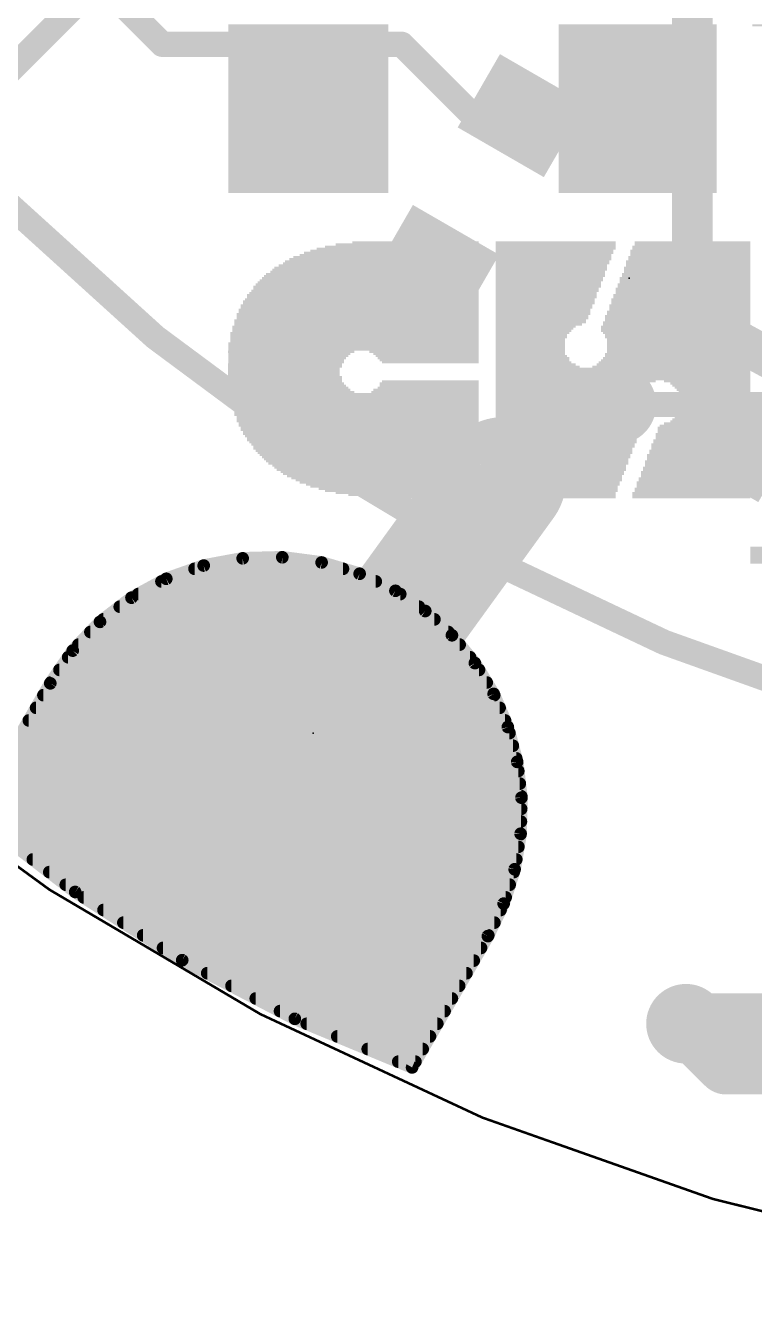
# Model space of a CAD drawing. Extents: x -25.4 to 25.4, y -25.4 to 25.5.
# Drawn here: x -14.2 to -6.87, y -25.45 to -12.58 of the extents above; entities that cross this region are included whole.
import ezdxf

# ---------------------------------------------------------------- set-up
doc = ezdxf.new("R2010")
doc.units = 0
for name, color, linetype in [('1', 12, 'CONTINUOUS'), ('16', 132, 'CONTINUOUS'), ('17', 110, 'CONTINUOUS'), ('18', 110, 'CONTINUOUS'), ('20', 53, 'CONTINUOUS'), ('204', 40, 'CONTINUOUS'), ('23', 53, 'CONTINUOUS')]:
    doc.layers.add(name, color=color, linetype=linetype)

# ---------------------------------------------------------------- blocks, each defined once
blk = doc.blocks.new('ROUNDP')
at = {"const_width": 0.5}
blk.add_lwpolyline([(0, -0.25, 1), (0, 0.25, 1), (0, -0.25)], format="xyb", dxfattribs=at)
blk = doc.blocks.new('RECT')
blk.add_solid([(-0.5, -0.5), (0.5, -0.5), (-0.5, 0.5), (0.5, 0.5)])
blk = doc.blocks.new('ROUNDV')
at = {"const_width": 0.5}
blk.add_lwpolyline([(0, -0.25, 1), (0, 0.25, 1), (0, -0.25)], format="xyb", dxfattribs=at)

msp = doc.modelspace()

# ---------------------------------------------------------------- linework, layer by layer
at = {"layer": '1'}
for points, const_width in [([(-20.32, 0, 0.4142), (0, -20.32)], 0.254), ([(-12.8213, -12.7, 1), (-12.8213, -12.827)], 0.127), ([(-12.8662, -12.8084, 1), (-12.7764, -12.7186)], 0.127), ([(-10.3691, -12.7186, 1), (-10.4589, -12.8084)], 0.127), ([(-10.414, -12.827, 1), (-10.414, -12.7)], 0.127), ([(-9.6973, -13.4167, 1), (-9.6973, -13.5437)], 0.127), ([(-9.7422, -13.5251, 1), (-9.6524, -13.4353)], 0.127), ([(-9.206, -13.5437, 1), (-9.206, -13.4167)], 0.127), ([(-7.4443, -15.4048, 1), (-7.5417, -15.5832)], 0.2032), ([(-7.5946, -15.494, 1), (-7.3914, -15.494)], 0.2032), ([(-8.255, -16.3195, 1), (-8.255, -16.4465)], 0.127), ([(-7.3678, -16.3381, 1), (-7.4576, -16.4279)], 0.127), ([(-7.4127, -16.4465, 1), (-7.4127, -16.3195)], 0.127), ([(-7.0949, -16.7907, 1), (-7.0051, -16.7009)], 0.127), ([(-12.0138, -17.8971, 1), (-12.0122, -17.9605)], 0.0635), ([(-12.0072, -17.96, 1), (-12.0188, -17.8976)], 0.0635), ([(-11.6104, -17.8869, 1), (-11.6187, -17.9499)], 0.0635), ([(-11.6137, -17.9501, 1), (-11.6154, -17.8866)], 0.0635), ([(-12.4968, -18.0023, 1), (-12.4968, -18.0658)], 0.0635), ([(-12.4107, -17.9702, 1), (-12.3991, -18.0327)], 0.0635), ([(-12.3943, -18.0314, 1), (-12.4155, -17.9715)], 0.0635), ([(-11.2104, -17.94, 1), (-11.2284, -18.0008)], 0.0635), ([(-11.2235, -18.0019, 1), (-11.2153, -17.9389)], 0.0635), ([(-11.0047, -18.0658, 1), (-11.0047, -18.0023)], 0.0635), ([(-12.8294, -18.1293, 1), (-12.8294, -18.1928)], 0.0635), ([(-12.7912, -18.1046, 1), (-12.77, -18.1644)], 0.0635), ([(-12.7655, -18.1624, 1), (-12.7958, -18.1066)], 0.0635), ([(-10.8236, -18.0549, 1), (-10.8509, -18.1123)], 0.0635), ([(-10.8463, -18.114, 1), (-10.8282, -18.0532)], 0.0635), ([(-10.675, -18.1928, 1), (-10.675, -18.1293)], 0.0635), ([(-13.146, -18.2968, 1), (-13.1157, -18.3526)], 0.0635), ([(-13.1116, -18.3499, 1), (-13.1502, -18.2995)], 0.0635), ([(-13.0633, -18.2563, 1), (-13.0633, -18.3197)], 0.0635), ([(-10.4597, -18.2289, 1), (-10.4953, -18.2815)], 0.0635), ([(-10.4912, -18.2838, 1), (-10.4638, -18.2265)], 0.0635), ([(-10.429, -18.3197, 1), (-10.429, -18.2563)], 0.0635), ([(-13.2486, -18.3833, 1), (-13.2486, -18.4467)], 0.0635), ([(-10.2414, -18.4467, 1), (-10.2414, -18.3833)], 0.0635), ([(-10.156, -18.4348, 1), (-10.1987, -18.4818)], 0.0635), ([(-10.1952, -18.4846, 1), (-10.1596, -18.432)], 0.0635), ([(-13.4664, -18.5421, 1), (-13.4278, -18.5925)], 0.0635), ([(-13.4241, -18.5892, 1), (-13.4701, -18.5455)], 0.0635), ([(-13.4141, -18.5103, 1), (-13.4141, -18.5738)], 0.0635), ([(-10.0853, -18.5738, 1), (-10.0853, -18.5103)], 0.0635), ([(-13.5436, -18.6373, 1), (-13.5436, -18.7007)], 0.0635), ([(-9.9456, -18.7007, 1), (-9.9456, -18.6373)], 0.0635), ([(-9.8847, -18.6819, 1), (-9.9337, -18.7223)], 0.0635), ([(-9.9306, -18.7256, 1), (-9.8879, -18.6786)], 0.0635), ([(-13.6641, -18.7643, 1), (-13.6641, -18.8277)], 0.0635), ([(-9.8317, -18.8277, 1), (-9.8317, -18.7643)], 0.0635), ([(-13.7672, -18.8913, 1), (-13.7672, -18.9548)], 0.0635), ([(-13.7445, -18.8346, 1), (-13.6984, -18.8783)], 0.0635), ([(-13.6953, -18.8744, 1), (-13.7476, -18.8384)], 0.0635), ([(-9.7268, -18.9548, 1), (-9.7268, -18.8913)], 0.0635), ([(-9.6514, -18.965, 1), (-9.7056, -18.9981)], 0.0635), ([(-13.8545, -19.0183, 1), (-13.8545, -19.0817)], 0.0635), ([(-9.703, -19.0018, 1), (-9.654, -18.9613)], 0.0635), ([(-9.6368, -19.0817, 1), (-9.6368, -19.0183)], 0.0635), ([(-13.9734, -19.1669, 1), (-13.921, -19.2029)], 0.0635), ([(-13.9197, -19.2008, 1), (-13.9747, -19.169)], 0.0635), ([(-13.9418, -19.1453, 1), (-13.9418, -19.2087)], 0.0635), ([(-9.5593, -19.2087, 1), (-9.5593, -19.1453)], 0.0635), ([(-14.016, -19.2723, 1), (-14.016, -19.3358)], 0.0635), ([(-9.4607, -19.2785, 1), (-9.519, -19.3035)], 0.0635), ([(-9.517, -19.3075, 1), (-9.4627, -19.2745)], 0.0635), ([(-9.4843, -19.3358, 1), (-9.4843, -19.2723)], 0.0635), ([(-14.0893, -19.3993, 1), (-14.0893, -19.4627)], 0.0635), ([(-11.4595, -19.7734, 1), (-11.9085, -20.2224)], 0.635), ([(-11.6205, -19.558, 1), (-11.7475, -19.558)], 0.127), ([(-9.4299, -19.4627, 1), (-9.4299, -19.3993)], 0.0635), ([(-14.1626, -19.5263, 1), (-14.1626, -19.5897)], 0.0635), ([(-9.3165, -19.6159, 1), (-9.3779, -19.6324)], 0.0635), ([(-9.3755, -19.5897, 1), (-9.3755, -19.5263)], 0.0635), ([(-11.7815, -20.3494, 1), (-11.3325, -19.9004)], 0.635), ([(-9.3764, -19.6366, 1), (-9.318, -19.6116)], 0.0635), ([(-9.3309, -19.7168, 1), (-9.3309, -19.6533)], 0.0635), ([(-9.2969, -19.8438, 1), (-9.2969, -19.7803)], 0.0635), ([(-11.7475, -19.9979, 1), (-11.6205, -19.9979)], 0.127), ([(-9.2219, -19.9704, 1), (-9.2849, -19.978)], 0.0635), ([(-9.2841, -19.9824, 1), (-9.2227, -19.966)], 0.0635), ([(-9.2628, -19.9707, 1), (-9.2628, -19.9073)], 0.0635), ([(-9.2424, -20.0978, 1), (-9.2424, -20.0343)], 0.0635), ([(-9.2272, -20.2248, 1), (-9.2272, -20.1613)], 0.0635), ([(-9.1786, -20.3348, 1), (-9.2421, -20.3333)], 0.0635), ([(-9.2419, -20.3378, 1), (-9.1788, -20.3303)], 0.0635), ([(-9.212, -20.3517, 1), (-9.212, -20.2883)], 0.0635), ([(-9.2131, -20.4788, 1), (-9.2131, -20.4153)], 0.0635), ([(-9.2161, -20.6058, 1), (-9.2161, -20.5423)], 0.0635), ([(-9.2507, -20.6956, 1), (-9.1873, -20.6971)], 0.0635), ([(-9.1877, -20.7016, 1), (-9.2503, -20.6911)], 0.0635), ([(-9.2198, -20.7327, 1), (-9.2198, -20.6693)], 0.0635), ([(-9.2411, -20.8597, 1), (-9.2411, -20.7963)], 0.0635), ([(-14.1224, -20.9233, 1), (-14.1224, -20.9868)], 0.0635), ([(-9.2625, -20.9868, 1), (-9.2625, -20.9233)], 0.0635), ([(-13.9569, -21.0503, 1), (-13.9569, -21.1137)], 0.0635), ([(-9.3104, -21.0485, 1), (-9.2478, -21.059)], 0.0635), ([(-9.2489, -21.0634, 1), (-9.3093, -21.0441)], 0.0635), ([(-9.2881, -21.1137, 1), (-9.2881, -21.0503)], 0.0635), ([(-13.7914, -21.1773, 1), (-13.7914, -21.2407)], 0.0635), ([(-13.6798, -21.2548, 1), (-13.7139, -21.3083)], 0.0635), ([(-13.7162, -21.3067, 1), (-13.6775, -21.2563)], 0.0635), ([(-9.3287, -21.2407, 1), (-9.3287, -21.1773)], 0.0635), ([(-13.6113, -21.3043, 1), (-13.6113, -21.3678)], 0.0635), ([(-9.4197, -21.3892, 1), (-9.3592, -21.4086)], 0.0635), ([(-9.3609, -21.4128, 1), (-9.418, -21.385)], 0.0635), ([(-9.3693, -21.3678, 1), (-9.3693, -21.3043)], 0.0635), ([(-13.412, -21.4313, 1), (-13.412, -21.4947)], 0.0635), ([(-9.4206, -21.4947, 1), (-9.4206, -21.4313)], 0.0635), ([(-13.2126, -21.5583, 1), (-13.2126, -21.6217)], 0.0635), ([(-9.4823, -21.6217, 1), (-9.4823, -21.5583)], 0.0635), ([(-13.0133, -21.6853, 1), (-13.0133, -21.7488)], 0.0635), ([(-9.5764, -21.711, 1), (-9.5192, -21.7388)], 0.0635), ([(-9.5203, -21.7408, 1), (-9.5753, -21.709)], 0.0635), ([(-9.544, -21.7488, 1), (-9.544, -21.6853)], 0.0635), ([(-12.8139, -21.8123, 1), (-12.8139, -21.8758)], 0.0635), ([(-9.6166, -21.8758, 1), (-9.6166, -21.8123)], 0.0635), ([(-12.6059, -21.939, 1), (-12.6353, -21.9953)], 0.0635), ([(-12.6133, -21.9393, 1), (-12.6133, -22.0027)], 0.0635), ([(-12.6377, -21.9939, 1), (-12.6036, -21.9404)], 0.0635), ([(-9.6899, -22.0027, 1), (-9.6899, -21.9393)], 0.0635), ([(-12.3693, -22.0663, 1), (-12.3693, -22.1298)], 0.0635), ([(-9.7632, -22.1298, 1), (-9.7632, -22.0663)], 0.0635), ([(-12.1253, -22.1933, 1), (-12.1253, -22.2568)], 0.0635), ([(-9.8365, -22.2568, 1), (-9.8365, -22.1933)], 0.0635), ([(-11.8814, -22.3203, 1), (-11.8814, -22.3837)], 0.0635), ([(-9.9099, -22.3837, 1), (-9.9099, -22.3203)], 0.0635), ([(-7.4487, -22.4982, 1), (-7.6643, -22.7138)], 0.3048), ([(-11.6374, -22.4473, 1), (-11.6374, -22.5108)], 0.0635), ([(-11.4766, -22.5271, 1), (-11.5009, -22.5857)], 0.0635), ([(-11.5034, -22.5846, 1), (-11.4741, -22.5282)], 0.0635), ([(-9.9832, -22.5108, 1), (-9.9832, -22.4473)], 0.0635), ([(-11.369, -22.5743, 1), (-11.369, -22.6378)], 0.0635), ([(-10.0565, -22.6378, 1), (-10.0565, -22.5743)], 0.0635), ([(-11.0624, -22.7013, 1), (-11.0624, -22.7647)], 0.0635), ([(-10.1298, -22.7647, 1), (-10.1298, -22.7013)], 0.0635), ([(-7.1505, -22.8596, 1), (-7.1505, -23.1644)], 0.3048), ([(-7.2583, -23.1198, 1), (-7.0427, -22.9042)], 0.3048), ([(-10.7557, -22.8283, 1), (-10.7557, -22.8917)], 0.0635), ([(-10.2031, -22.8917, 1), (-10.2031, -22.8283)], 0.0635), ([(-10.4491, -22.9553, 1), (-10.4491, -23.0188)], 0.0635), ([(-10.3373, -23.0288, 1), (-10.2823, -23.0606)], 0.0635), ([(-10.3219, -23.0741, 1), (-10.2976, -23.0154)], 0.0635), ([(-10.2765, -23.0188, 1), (-10.2765, -22.9553)], 0.0635)]:
    msp.add_lwpolyline(points, format="xyb", dxfattribs=dict(at, const_width=const_width))
for points, const_width in [([(-14.7418, -10.843), (-12.8213, -12.7635)], 0.254), ([(-7.493, -11.43), (-7.493, -15.494)], 0.4064), ([(-12.8213, -12.7635), (-10.414, -12.7635)], 0.254), ([(-10.414, -12.7635), (-9.6973, -13.4802)], 0.254), ([(-9.6973, -13.4802), (-9.206, -13.4802)], 0.254), ([(-7.493, -15.494), (-6.096, -16.256)], 0.4064), ([(-8.255, -16.383), (-7.4127, -16.383)], 0.254), ([(-7.4127, -16.383), (-7.05, -16.7458)], 0.254), ([(-12.013, -17.9288), (-12.4049, -18.0014)], 0.127), ([(-11.6146, -17.9184), (-12.013, -17.9288)], 0.127), ([(-11.2194, -17.9704), (-11.6146, -17.9184)], 0.127), ([(-12.4049, -18.0014), (-12.7806, -18.1345)], 0.127), ([(-12.4968, -18.034), (-11.0047, -18.034)], 0.127), ([(-10.8372, -18.0836), (-11.2194, -17.9704)], 0.127), ([(-12.7806, -18.1345), (-13.1309, -18.3247)], 0.127), ([(-12.8294, -18.161), (-10.675, -18.161)], 0.127), ([(-10.4775, -18.2552), (-10.8372, -18.0836)], 0.127), ([(-13.1309, -18.3247), (-13.4471, -18.5673)], 0.127), ([(-13.0633, -18.288), (-10.429, -18.288)], 0.127), ([(-10.1774, -18.4583), (-10.4775, -18.2552)], 0.127), ([(-13.2486, -18.415), (-10.2414, -18.415)], 0.127), ([(-9.9092, -18.7021), (-10.1774, -18.4583)], 0.127), ([(-13.4471, -18.5673), (-13.7215, -18.8564)], 0.127), ([(-13.4141, -18.542), (-10.0853, -18.542)], 0.127), ([(-13.5436, -18.669), (-9.9456, -18.669)], 0.127), ([(-9.6785, -18.9816), (-9.9092, -18.7021)], 0.127), ([(-13.6641, -18.796), (-9.8317, -18.796)], 0.127), ([(-13.7215, -18.8564), (-13.9472, -19.1849)], 0.127), ([(-13.7672, -18.923), (-9.7268, -18.923)], 0.127), ([(-9.4899, -19.291), (-9.6785, -18.9816)], 0.127), ([(-13.8545, -19.05), (-9.6368, -19.05)], 0.127), ([(-13.9472, -19.1849), (-14.7092, -20.5047)], 0.127), ([(-13.9418, -19.177), (-9.5593, -19.177)], 0.127), ([(-14.016, -19.304), (-9.4843, -19.304)], 0.127), ([(-9.3472, -19.6241), (-9.4899, -19.291)], 0.127), ([(-14.0893, -19.431), (-9.4299, -19.431)], 0.127), ([(-11.684, -19.9979), (-11.557, -20.1249)], 1.27), ([(-11.684, -19.558), (-11.684, -19.9979)], 0.254), ([(-14.1626, -19.558), (-9.3755, -19.558)], 0.127), ([(-9.2534, -19.9742), (-9.3472, -19.6241)], 0.127), ([(-14.2359, -19.685), (-9.3309, -19.685)], 0.127), ([(-14.3093, -19.812), (-9.2969, -19.812)], 0.127), ([(-14.3826, -19.939), (-9.2628, -19.939)], 0.127), ([(-9.2104, -20.334), (-9.2534, -19.9742)], 0.127), ([(-14.4559, -20.066), (-9.2424, -20.066)], 0.127), ([(-14.5292, -20.193), (-9.2272, -20.193)], 0.127), ([(-14.6026, -20.32), (-9.212, -20.32)], 0.127), ([(-9.219, -20.6963), (-9.2104, -20.334)], 0.127), ([(-14.7092, -20.5047), (-13.6968, -21.2815)], 0.127), ([(-14.6759, -20.447), (-9.2131, -20.447)], 0.127), ([(-14.6189, -20.574), (-9.2161, -20.574)], 0.127), ([(-14.4534, -20.701), (-9.2198, -20.701)], 0.127), ([(-9.2791, -21.0537), (-9.219, -20.6963)], 0.127), ([(-14.2879, -20.828), (-9.2411, -20.828)], 0.127), ([(-14.1224, -20.955), (-9.2625, -20.955)], 0.127), ([(-13.9569, -21.082), (-9.2881, -21.082)], 0.127), ([(-9.3894, -21.3989), (-9.2791, -21.0537)], 0.127), ([(-13.7914, -21.209), (-9.3287, -21.209)], 0.127), ([(-13.6968, -21.2815), (-12.6206, -21.9672)], 0.127), ([(-13.6113, -21.336), (-9.3693, -21.336)], 0.127), ([(-9.5478, -21.7249), (-9.3894, -21.3989)], 0.127), ([(-13.412, -21.463), (-9.4206, -21.463)], 0.127), ([(-13.2126, -21.59), (-9.4823, -21.59)], 0.127), ([(-13.0133, -21.717), (-9.544, -21.717)], 0.127), ([(-10.3098, -23.0447), (-9.5478, -21.7249)], 0.127), ([(-12.8139, -21.844), (-9.6166, -21.844)], 0.127), ([(-12.6206, -21.9672), (-11.4887, -22.5564)], 0.127), ([(-12.6133, -21.971), (-9.6899, -21.971)], 0.127), ([(-12.3693, -22.098), (-9.7632, -22.098)], 0.127), ([(-12.1253, -22.225), (-9.8365, -22.225)], 0.127), ([(-11.8814, -22.352), (-9.9099, -22.352)], 0.127), ([(-7.1505, -23.012), (-7.5565, -22.606)], 0.6096), ([(-11.6374, -22.479), (-9.9832, -22.479)], 0.127), ([(-11.4887, -22.5564), (-10.3098, -23.0447)], 0.127), ([(-11.369, -22.606), (-10.0565, -22.606)], 0.127), ([(-11.0624, -22.733), (-10.1298, -22.733)], 0.127), ([(-5.5245, -23.012), (-7.1505, -23.012)], 0.6096), ([(-10.7557, -22.86), (-10.2031, -22.86)], 0.127), ([(-10.4491, -22.987), (-10.2765, -22.987)], 0.127)]:
    msp.add_lwpolyline(points, dxfattribs=dict(at, const_width=const_width))
at = {"layer": '16'}
for points, const_width in [([(-20.32, 0, 0.4142), (0, -20.32)], 0.254), ([(-8.255, -16.3195, 1), (-8.255, -16.4465)], 0.127), ([(-9.1409, -17.3313, 1), (-9.6551, -16.9587)], 0.635), ([(-12.0138, -17.8971, 1), (-12.0122, -17.9605)], 0.0635), ([(-12.0072, -17.96, 1), (-12.0188, -17.8976)], 0.0635), ([(-11.6104, -17.8869, 1), (-11.6187, -17.9499)], 0.0635), ([(-11.6137, -17.9501, 1), (-11.6154, -17.8866)], 0.0635), ([(-12.4968, -18.0023, 1), (-12.4968, -18.0658)], 0.0635), ([(-12.4107, -17.9702, 1), (-12.3991, -18.0327)], 0.0635), ([(-12.3943, -18.0314, 1), (-12.4155, -17.9715)], 0.0635), ([(-11.2104, -17.94, 1), (-11.2284, -18.0008)], 0.0635), ([(-11.2235, -18.0019, 1), (-11.2153, -17.9389)], 0.0635), ([(-11.0047, -18.0658, 1), (-11.0047, -18.0023)], 0.0635), ([(-12.8294, -18.1293, 1), (-12.8294, -18.1928)], 0.0635), ([(-12.7912, -18.1046, 1), (-12.77, -18.1644)], 0.0635), ([(-12.7655, -18.1624, 1), (-12.7958, -18.1066)], 0.0635), ([(-10.8236, -18.0549, 1), (-10.8509, -18.1123)], 0.0635), ([(-10.8463, -18.114, 1), (-10.8282, -18.0532)], 0.0635), ([(-10.675, -18.1928, 1), (-10.675, -18.1293)], 0.0635), ([(-13.146, -18.2968, 1), (-13.1157, -18.3526)], 0.0635), ([(-13.1116, -18.3499, 1), (-13.1502, -18.2995)], 0.0635), ([(-13.0633, -18.2563, 1), (-13.0633, -18.3197)], 0.0635), ([(-10.4597, -18.2289, 1), (-10.4953, -18.2815)], 0.0635), ([(-10.4912, -18.2838, 1), (-10.4638, -18.2265)], 0.0635), ([(-10.429, -18.3197, 1), (-10.429, -18.2563)], 0.0635), ([(-13.2486, -18.3833, 1), (-13.2486, -18.4467)], 0.0635), ([(-10.2414, -18.4467, 1), (-10.2414, -18.3833)], 0.0635), ([(-10.156, -18.4348, 1), (-10.1987, -18.4818)], 0.0635), ([(-10.1952, -18.4846, 1), (-10.1596, -18.432)], 0.0635), ([(-13.4664, -18.5421, 1), (-13.4278, -18.5925)], 0.0635), ([(-13.4241, -18.5892, 1), (-13.4701, -18.5455)], 0.0635), ([(-13.4141, -18.5103, 1), (-13.4141, -18.5738)], 0.0635), ([(-10.0853, -18.5738, 1), (-10.0853, -18.5103)], 0.0635), ([(-13.5436, -18.6373, 1), (-13.5436, -18.7007)], 0.0635), ([(-9.9456, -18.7007, 1), (-9.9456, -18.6373)], 0.0635), ([(-9.8847, -18.6819, 1), (-9.9337, -18.7223)], 0.0635), ([(-9.9306, -18.7256, 1), (-9.8879, -18.6786)], 0.0635), ([(-13.6641, -18.7643, 1), (-13.6641, -18.8277)], 0.0635), ([(-9.8317, -18.8277, 1), (-9.8317, -18.7643)], 0.0635), ([(-13.7672, -18.8913, 1), (-13.7672, -18.9548)], 0.0635), ([(-13.7445, -18.8346, 1), (-13.6984, -18.8783)], 0.0635), ([(-13.6953, -18.8744, 1), (-13.7476, -18.8384)], 0.0635), ([(-9.7268, -18.9548, 1), (-9.7268, -18.8913)], 0.0635), ([(-9.6514, -18.965, 1), (-9.7056, -18.9981)], 0.0635), ([(-13.8545, -19.0183, 1), (-13.8545, -19.0817)], 0.0635), ([(-9.703, -19.0018, 1), (-9.654, -18.9613)], 0.0635), ([(-9.6368, -19.0817, 1), (-9.6368, -19.0183)], 0.0635), ([(-13.9734, -19.1669, 1), (-13.921, -19.2029)], 0.0635), ([(-13.9197, -19.2008, 1), (-13.9747, -19.169)], 0.0635), ([(-13.9418, -19.1453, 1), (-13.9418, -19.2087)], 0.0635), ([(-9.5593, -19.2087, 1), (-9.5593, -19.1453)], 0.0635), ([(-14.016, -19.2723, 1), (-14.016, -19.3358)], 0.0635), ([(-9.4607, -19.2785, 1), (-9.519, -19.3035)], 0.0635), ([(-9.517, -19.3075, 1), (-9.4627, -19.2745)], 0.0635), ([(-9.4843, -19.3358, 1), (-9.4843, -19.2723)], 0.0635), ([(-14.0893, -19.3993, 1), (-14.0893, -19.4627)], 0.0635), ([(-9.4299, -19.4627, 1), (-9.4299, -19.3993)], 0.0635), ([(-14.1626, -19.5263, 1), (-14.1626, -19.5897)], 0.0635), ([(-9.3165, -19.6159, 1), (-9.3779, -19.6324)], 0.0635), ([(-9.3755, -19.5897, 1), (-9.3755, -19.5263)], 0.0635), ([(-11.8141, -19.9387, 1), (-11.2999, -20.3112)], 0.635), ([(-9.3764, -19.6366, 1), (-9.318, -19.6116)], 0.0635), ([(-9.3309, -19.7168, 1), (-9.3309, -19.6533)], 0.0635), ([(-9.2969, -19.8438, 1), (-9.2969, -19.7803)], 0.0635), ([(-9.2219, -19.9704, 1), (-9.2849, -19.978)], 0.0635), ([(-9.2841, -19.9824, 1), (-9.2227, -19.966)], 0.0635), ([(-9.2628, -19.9707, 1), (-9.2628, -19.9073)], 0.0635), ([(-9.2424, -20.0978, 1), (-9.2424, -20.0343)], 0.0635), ([(-9.2272, -20.2248, 1), (-9.2272, -20.1613)], 0.0635), ([(-9.1786, -20.3348, 1), (-9.2421, -20.3333)], 0.0635), ([(-9.2419, -20.3378, 1), (-9.1788, -20.3303)], 0.0635), ([(-9.212, -20.3517, 1), (-9.212, -20.2883)], 0.0635), ([(-9.2131, -20.4788, 1), (-9.2131, -20.4153)], 0.0635), ([(-9.2161, -20.6058, 1), (-9.2161, -20.5423)], 0.0635), ([(-9.2507, -20.6956, 1), (-9.1873, -20.6971)], 0.0635), ([(-9.1877, -20.7016, 1), (-9.2503, -20.6911)], 0.0635), ([(-9.2198, -20.7327, 1), (-9.2198, -20.6693)], 0.0635), ([(-9.2411, -20.8597, 1), (-9.2411, -20.7963)], 0.0635), ([(-14.1224, -20.9233, 1), (-14.1224, -20.9868)], 0.0635), ([(-9.2625, -20.9868, 1), (-9.2625, -20.9233)], 0.0635), ([(-13.9569, -21.0503, 1), (-13.9569, -21.1137)], 0.0635), ([(-9.3104, -21.0485, 1), (-9.2478, -21.059)], 0.0635), ([(-9.2489, -21.0634, 1), (-9.3093, -21.0441)], 0.0635), ([(-9.2881, -21.1137, 1), (-9.2881, -21.0503)], 0.0635), ([(-13.7914, -21.1773, 1), (-13.7914, -21.2407)], 0.0635), ([(-13.6798, -21.2548, 1), (-13.7139, -21.3083)], 0.0635), ([(-13.7162, -21.3067, 1), (-13.6775, -21.2563)], 0.0635), ([(-9.3287, -21.2407, 1), (-9.3287, -21.1773)], 0.0635), ([(-13.6113, -21.3043, 1), (-13.6113, -21.3678)], 0.0635), ([(-9.4197, -21.3892, 1), (-9.3592, -21.4086)], 0.0635), ([(-9.3609, -21.4128, 1), (-9.418, -21.385)], 0.0635), ([(-9.3693, -21.3678, 1), (-9.3693, -21.3043)], 0.0635), ([(-13.412, -21.4313, 1), (-13.412, -21.4947)], 0.0635), ([(-9.4206, -21.4947, 1), (-9.4206, -21.4313)], 0.0635), ([(-13.2126, -21.5583, 1), (-13.2126, -21.6217)], 0.0635), ([(-9.4823, -21.6217, 1), (-9.4823, -21.5583)], 0.0635), ([(-13.0133, -21.6853, 1), (-13.0133, -21.7488)], 0.0635), ([(-9.5764, -21.711, 1), (-9.5192, -21.7388)], 0.0635), ([(-9.5203, -21.7408, 1), (-9.5753, -21.709)], 0.0635), ([(-9.544, -21.7488, 1), (-9.544, -21.6853)], 0.0635), ([(-12.8139, -21.8123, 1), (-12.8139, -21.8758)], 0.0635), ([(-9.6166, -21.8758, 1), (-9.6166, -21.8123)], 0.0635), ([(-12.6059, -21.939, 1), (-12.6353, -21.9953)], 0.0635), ([(-12.6133, -21.9393, 1), (-12.6133, -22.0027)], 0.0635), ([(-12.6377, -21.9939, 1), (-12.6036, -21.9404)], 0.0635), ([(-9.6899, -22.0027, 1), (-9.6899, -21.9393)], 0.0635), ([(-12.3693, -22.0663, 1), (-12.3693, -22.1298)], 0.0635), ([(-9.7632, -22.1298, 1), (-9.7632, -22.0663)], 0.0635), ([(-12.1253, -22.1933, 1), (-12.1253, -22.2568)], 0.0635), ([(-9.8365, -22.2568, 1), (-9.8365, -22.1933)], 0.0635), ([(-11.8814, -22.3203, 1), (-11.8814, -22.3837)], 0.0635), ([(-9.9099, -22.3837, 1), (-9.9099, -22.3203)], 0.0635), ([(-7.5565, -22.4536, 1), (-7.5565, -22.7584)], 0.3048), ([(-11.6374, -22.4473, 1), (-11.6374, -22.5108)], 0.0635), ([(-11.4766, -22.5271, 1), (-11.5009, -22.5857)], 0.0635), ([(-11.5034, -22.5846, 1), (-11.4741, -22.5282)], 0.0635), ([(-9.9832, -22.5108, 1), (-9.9832, -22.4473)], 0.0635), ([(-11.369, -22.5743, 1), (-11.369, -22.6378)], 0.0635), ([(-10.0565, -22.6378, 1), (-10.0565, -22.5743)], 0.0635), ([(-11.0624, -22.7013, 1), (-11.0624, -22.7647)], 0.0635), ([(-10.1298, -22.7647, 1), (-10.1298, -22.7013)], 0.0635), ([(-10.7557, -22.8283, 1), (-10.7557, -22.8917)], 0.0635), ([(-10.2031, -22.8917, 1), (-10.2031, -22.8283)], 0.0635), ([(-10.4491, -22.9553, 1), (-10.4491, -23.0188)], 0.0635), ([(-10.3373, -23.0288, 1), (-10.2823, -23.0606)], 0.0635), ([(-10.3219, -23.0741, 1), (-10.2976, -23.0154)], 0.0635), ([(-10.2765, -23.0188, 1), (-10.2765, -22.9553)], 0.0635)]:
    msp.add_lwpolyline(points, format="xyb", dxfattribs=dict(at, const_width=const_width))
for points, const_width in [([(-11.8655, -10.541), (-16.51, -15.1855)], 0.254), ([(-4.953, -16.383), (-8.255, -16.383)], 0.254), ([(-11.557, -20.1249), (-9.398, -17.145)], 1.27), ([(-12.013, -17.9288), (-12.4049, -18.0014)], 0.127), ([(-11.6146, -17.9184), (-12.013, -17.9288)], 0.127), ([(-11.2194, -17.9704), (-11.6146, -17.9184)], 0.127), ([(-12.4049, -18.0014), (-12.7806, -18.1345)], 0.127), ([(-12.4968, -18.034), (-11.0047, -18.034)], 0.127), ([(-10.8372, -18.0836), (-11.2194, -17.9704)], 0.127), ([(-12.7806, -18.1345), (-13.1309, -18.3247)], 0.127), ([(-12.8294, -18.161), (-10.675, -18.161)], 0.127), ([(-10.4775, -18.2552), (-10.8372, -18.0836)], 0.127), ([(-13.1309, -18.3247), (-13.4471, -18.5673)], 0.127), ([(-13.0633, -18.288), (-10.429, -18.288)], 0.127), ([(-10.1774, -18.4583), (-10.4775, -18.2552)], 0.127), ([(-13.2486, -18.415), (-10.2414, -18.415)], 0.127), ([(-9.9092, -18.7021), (-10.1774, -18.4583)], 0.127), ([(-13.4471, -18.5673), (-13.7215, -18.8564)], 0.127), ([(-13.4141, -18.542), (-10.0853, -18.542)], 0.127), ([(-13.5436, -18.669), (-9.9456, -18.669)], 0.127), ([(-9.6785, -18.9816), (-9.9092, -18.7021)], 0.127), ([(-13.6641, -18.796), (-9.8317, -18.796)], 0.127), ([(-13.7215, -18.8564), (-13.9472, -19.1849)], 0.127), ([(-13.7672, -18.923), (-9.7268, -18.923)], 0.127), ([(-9.4899, -19.291), (-9.6785, -18.9816)], 0.127), ([(-13.8545, -19.05), (-9.6368, -19.05)], 0.127), ([(-13.9472, -19.1849), (-14.7092, -20.5047)], 0.127), ([(-13.9418, -19.177), (-9.5593, -19.177)], 0.127), ([(-14.016, -19.304), (-9.4843, -19.304)], 0.127), ([(-9.3472, -19.6241), (-9.4899, -19.291)], 0.127), ([(-14.0893, -19.431), (-9.4299, -19.431)], 0.127), ([(-14.1626, -19.558), (-9.3755, -19.558)], 0.127), ([(-9.2534, -19.9742), (-9.3472, -19.6241)], 0.127), ([(-14.2359, -19.685), (-9.3309, -19.685)], 0.127), ([(-14.3093, -19.812), (-9.2969, -19.812)], 0.127), ([(-14.3826, -19.939), (-9.2628, -19.939)], 0.127), ([(-9.2104, -20.334), (-9.2534, -19.9742)], 0.127), ([(-14.4559, -20.066), (-9.2424, -20.066)], 0.127), ([(-14.5292, -20.193), (-9.2272, -20.193)], 0.127), ([(-14.6026, -20.32), (-9.212, -20.32)], 0.127), ([(-9.219, -20.6963), (-9.2104, -20.334)], 0.127), ([(-14.7092, -20.5047), (-13.6968, -21.2815)], 0.127), ([(-14.6759, -20.447), (-9.2131, -20.447)], 0.127), ([(-14.6189, -20.574), (-9.2161, -20.574)], 0.127), ([(-14.4534, -20.701), (-9.2198, -20.701)], 0.127), ([(-9.2791, -21.0537), (-9.219, -20.6963)], 0.127), ([(-14.2879, -20.828), (-9.2411, -20.828)], 0.127), ([(-14.1224, -20.955), (-9.2625, -20.955)], 0.127), ([(-13.9569, -21.082), (-9.2881, -21.082)], 0.127), ([(-9.3894, -21.3989), (-9.2791, -21.0537)], 0.127), ([(-13.7914, -21.209), (-9.3287, -21.209)], 0.127), ([(-13.6968, -21.2815), (-12.6206, -21.9672)], 0.127), ([(-13.6113, -21.336), (-9.3693, -21.336)], 0.127), ([(-9.5478, -21.7249), (-9.3894, -21.3989)], 0.127), ([(-13.412, -21.463), (-9.4206, -21.463)], 0.127), ([(-13.2126, -21.59), (-9.4823, -21.59)], 0.127), ([(-13.0133, -21.717), (-9.544, -21.717)], 0.127), ([(-10.3098, -23.0447), (-9.5478, -21.7249)], 0.127), ([(-12.8139, -21.844), (-9.6166, -21.844)], 0.127), ([(-12.6206, -21.9672), (-11.4887, -22.5564)], 0.127), ([(-12.6133, -21.971), (-9.6899, -21.971)], 0.127), ([(-12.3693, -22.098), (-9.7632, -22.098)], 0.127), ([(-12.1253, -22.225), (-9.8365, -22.225)], 0.127), ([(-11.8814, -22.352), (-9.9099, -22.352)], 0.127), ([(-7.5565, -22.606), (6.35, -22.606)], 0.6096), ([(-11.6374, -22.479), (-9.9832, -22.479)], 0.127), ([(-11.4887, -22.5564), (-10.3098, -23.0447)], 0.127), ([(-11.369, -22.606), (-10.0565, -22.606)], 0.127), ([(-11.0624, -22.733), (-10.1298, -22.733)], 0.127), ([(-10.7557, -22.86), (-10.2031, -22.86)], 0.127), ([(-10.4491, -22.987), (-10.2765, -22.987)], 0.127)]:
    msp.add_lwpolyline(points, dxfattribs=dict(at, const_width=const_width))
at = {"layer": '20', "const_width": 0.0254}
msp.add_lwpolyline([(-3.4925, 25.146, 14.4823), (3.4925, 25.146)], format="xyb", dxfattribs=at)
at = {"layer": '23'}
for p in [(-8.128, -15.113), (-11.303, -19.685)]:
    msp.add_point(p, dxfattribs=at)

# ---------------------------------------------------------------- block references
at = {"layer": '1', "xscale": 0.85, "rotation": 60}
for p in [(-9.206, -13.4802), (-10.081, -14.9958), (-7.05, -16.7458)]:
    msp.add_blockref('RECT', p, dxfattribs=at)
at = {"layer": '17', "xscale": 4.216, "yscale": 4.216, "rotation": 150}
msp.add_blockref('ROUNDP', (-11.557, -20.1249), dxfattribs=at)
msp.add_blockref('ROUNDP', (-11.557, -20.1249), dxfattribs=at)
at = {"layer": '18', "xscale": 0.8001, "yscale": 0.8001}
for p in [(-8.255, -16.383), (-8.255, -16.383), (-7.5565, -22.606), (-7.5565, -22.606)]:
    msp.add_blockref('ROUNDV', p, dxfattribs=at)
at = {"layer": '204', "yscale": 0.0212, "rotation": 180}
for p, xscale in [((-11.3544, -12.5735), 1.6086), ((-11.3544, -12.5947), 1.6086), ((-11.3544, -12.6158), 1.6086), ((-8.042, -12.5735), 1.5874), ((-8.042, -12.5947), 1.5874), ((-8.042, -12.6158), 1.5874), ((-5.9254, -12.5735), 1.9261), ((-11.3544, -12.637), 1.6086), ((-11.3544, -12.6582), 1.6086), ((-11.3544, -12.6793), 1.6086), ((-11.3544, -12.7005), 1.6086), ((-11.3544, -12.7217), 1.6086), ((-11.3544, -12.7428), 1.6086), ((-8.042, -12.637), 1.5874), ((-8.042, -12.6582), 1.5874), ((-8.042, -12.6793), 1.5874), ((-8.042, -12.7005), 1.5874), ((-8.042, -12.7217), 1.5874), ((-8.042, -12.7428), 1.5874), ((-11.3544, -12.764), 1.6086), ((-11.3544, -12.7852), 1.6086), ((-11.3544, -12.8063), 1.6086), ((-11.3544, -12.8275), 1.6086), ((-11.3544, -12.8487), 1.6086), ((-11.3544, -12.8698), 1.6086), ((-8.042, -12.764), 1.5874), ((-8.042, -12.7852), 1.5874), ((-8.042, -12.8063), 1.5874), ((-8.042, -12.8275), 1.5874), ((-8.042, -12.8487), 1.5874), ((-8.042, -12.8698), 1.5874), ((-11.3544, -12.891), 1.6086), ((-11.3544, -12.9122), 1.6086), ((-11.3544, -12.9333), 1.6086), ((-11.3544, -12.9545), 1.6086), ((-11.3544, -12.9757), 1.6086), ((-11.3544, -12.9968), 1.6086), ((-8.042, -12.891), 1.5874), ((-8.042, -12.9122), 1.5874), ((-8.042, -12.9333), 1.5874), ((-8.042, -12.9545), 1.5874), ((-8.042, -12.9757), 1.5874), ((-8.042, -12.9968), 1.5874), ((-11.3544, -13.018), 1.6086), ((-11.3544, -13.0392), 1.6086), ((-11.3544, -13.0603), 1.6086), ((-11.3544, -13.0815), 1.6086), ((-11.3544, -13.1027), 1.6086), ((-11.3544, -13.1238), 1.6086), ((-8.042, -13.018), 1.5874), ((-8.042, -13.0392), 1.5874), ((-8.042, -13.0603), 1.5874), ((-8.042, -13.0815), 1.5874), ((-8.042, -13.1027), 1.5874), ((-8.042, -13.1238), 1.5874), ((-11.3544, -13.145), 1.6086), ((-11.3544, -13.1662), 1.6086), ((-11.3544, -13.1873), 1.6086), ((-11.3544, -13.2085), 1.6086), ((-11.3544, -13.2297), 1.6086), ((-11.3544, -13.2508), 1.6086), ((-8.042, -13.145), 1.5874), ((-8.042, -13.1662), 1.5874), ((-8.042, -13.1873), 1.5874), ((-8.042, -13.2085), 1.5874), ((-8.042, -13.2297), 1.5874), ((-8.042, -13.2508), 1.5874), ((-11.3544, -13.272), 1.6086), ((-11.3544, -13.2932), 1.6086), ((-11.3544, -13.3143), 1.6086), ((-11.3544, -13.3355), 1.6086), ((-11.3544, -13.3566), 1.6086), ((-11.3544, -13.3778), 1.6086), ((-8.042, -13.272), 1.5874), ((-8.042, -13.2932), 1.5874), ((-8.042, -13.3143), 1.5874), ((-8.042, -13.3355), 1.5874), ((-8.042, -13.3566), 1.5874), ((-8.042, -13.3778), 1.5874), ((-11.3544, -13.399), 1.6086), ((-11.3544, -13.4201), 1.6086), ((-11.3544, -13.4413), 1.6086), ((-11.3544, -13.4625), 1.6086), ((-11.3544, -13.4836), 1.6086), ((-11.3544, -13.5048), 1.6086), ((-8.042, -13.399), 1.5874), ((-8.042, -13.4201), 1.5874), ((-8.042, -13.4413), 1.5874), ((-8.042, -13.4625), 1.5874), ((-8.042, -13.4836), 1.5874), ((-8.042, -13.5048), 1.5874), ((-11.3544, -13.526), 1.6086), ((-11.3544, -13.5471), 1.6086), ((-11.3544, -13.5683), 1.6086), ((-11.3544, -13.5895), 1.6086), ((-11.3544, -13.6106), 1.6086), ((-11.3544, -13.6318), 1.6086), ((-11.3544, -13.653), 1.6086), ((-8.042, -13.526), 1.5874), ((-8.042, -13.5471), 1.5874), ((-8.042, -13.5683), 1.5874), ((-8.042, -13.5895), 1.5874), ((-8.042, -13.6106), 1.5874), ((-8.042, -13.6318), 1.5874), ((-8.042, -13.653), 1.5874), ((-11.3544, -13.6741), 1.6086), ((-11.3544, -13.6953), 1.6086), ((-11.3544, -13.7165), 1.6086), ((-11.3544, -13.7376), 1.6086), ((-11.3544, -13.7588), 1.6086), ((-11.3544, -13.78), 1.6086), ((-8.042, -13.6741), 1.5874), ((-8.042, -13.6953), 1.5874), ((-8.042, -13.7165), 1.5874), ((-8.042, -13.7376), 1.5874), ((-8.042, -13.7588), 1.5874), ((-8.042, -13.78), 1.5874), ((-11.3544, -13.8011), 1.6086), ((-11.3544, -13.8223), 1.6086), ((-11.3544, -13.8435), 1.6086), ((-11.3544, -13.8646), 1.6086), ((-11.3544, -13.8858), 1.6086), ((-11.3544, -13.907), 1.6086), ((-8.042, -13.8011), 1.5874), ((-8.042, -13.8223), 1.5874), ((-8.042, -13.8435), 1.5874), ((-8.042, -13.8646), 1.5874), ((-8.042, -13.8858), 1.5874), ((-8.042, -13.907), 1.5874), ((-11.3544, -13.9281), 1.6086), ((-11.3544, -13.9493), 1.6086), ((-11.3544, -13.9705), 1.6086), ((-11.3544, -13.9916), 1.6086), ((-11.3544, -14.0128), 1.6086), ((-11.3544, -14.034), 1.6086), ((-8.042, -13.9281), 1.5874), ((-8.042, -13.9493), 1.5874), ((-8.042, -13.9705), 1.5874), ((-8.042, -13.9916), 1.5874), ((-8.042, -14.0128), 1.5874), ((-8.042, -14.034), 1.5874), ((-11.3544, -14.0551), 1.6086), ((-11.3544, -14.0763), 1.6086), ((-11.3544, -14.0975), 1.6086), ((-11.3544, -14.1186), 1.6086), ((-11.3544, -14.1398), 1.6086), ((-11.3544, -14.1609), 1.6086), ((-8.042, -14.0551), 1.5874), ((-8.042, -14.0763), 1.5874), ((-8.042, -14.0975), 1.5874), ((-8.042, -14.1186), 1.5874), ((-8.042, -14.1398), 1.5874), ((-8.042, -14.1609), 1.5874), ((-11.3544, -14.1821), 1.6086), ((-11.3544, -14.2033), 1.6086), ((-11.3544, -14.2244), 1.6086), ((-11.3544, -14.2456), 1.6086), ((-8.042, -14.1821), 1.5874), ((-8.042, -14.2033), 1.5874), ((-8.042, -14.2244), 1.5874), ((-8.042, -14.2456), 1.5874), ((-10.4126, -14.7959), 1.5451), ((-10.3597, -14.7748), 1.4393), ((-10.275, -14.7536), 1.27), ((-8.8675, -14.7536), 1.2065), ((-8.8675, -14.7748), 1.2065), ((-8.8675, -14.7959), 1.2065), ((-7.5023, -14.7959), 1.1853), ((-7.4917, -14.7536), 1.1641), ((-7.4917, -14.7748), 1.1641), ((-10.5925, -14.9229), 1.9049), ((-10.5713, -14.9018), 1.8626), ((-10.5396, -14.8806), 1.7991), ((-10.5184, -14.8594), 1.7568), ((-10.4866, -14.8383), 1.6933), ((-10.4549, -14.8171), 1.6298), ((-8.8675, -14.8171), 1.2065), ((-8.878, -14.8383), 1.1853), ((-8.878, -14.8594), 1.1853), ((-8.8886, -14.8806), 1.1641), ((-8.8886, -14.9018), 1.1641), ((-8.8886, -14.9229), 1.1641), ((-7.5234, -14.9018), 1.2276), ((-7.5234, -14.9229), 1.2276), ((-7.5128, -14.8383), 1.2065), ((-7.5128, -14.8594), 1.2065), ((-7.5128, -14.8806), 1.2065), ((-7.5023, -14.8171), 1.1853), ((-10.6877, -15.0499), 2.0954), ((-10.6771, -15.0287), 2.0743), ((-10.6666, -15.0076), 2.0531), ((-10.6454, -14.9864), 2.0108), ((-10.6242, -14.9653), 1.9684), ((-10.6136, -14.9441), 1.9473), ((-8.8992, -14.9441), 1.143), ((-8.8992, -14.9653), 1.143), ((-8.9098, -14.9864), 1.1218), ((-8.9098, -15.0076), 1.1218), ((-8.9098, -15.0287), 1.1218), ((-8.9204, -15.0499), 1.1006), ((-7.5446, -15.0076), 1.2699), ((-7.5446, -15.0287), 1.2699), ((-7.5446, -15.0499), 1.2699), ((-7.534, -14.9441), 1.2488), ((-7.534, -14.9653), 1.2488), ((-7.534, -14.9864), 1.2488), ((-10.7618, -15.1769), 2.2436), ((-10.7512, -15.1557), 2.2224), ((-10.7406, -15.1346), 2.2012), ((-10.7301, -15.1134), 2.1801), ((-10.7195, -15.0922), 2.1589), ((-10.7089, -15.0711), 2.1378), ((-8.9204, -15.0711), 1.1006), ((-8.9204, -15.0922), 1.1006), ((-8.931, -15.1134), 1.0795), ((-8.931, -15.1346), 1.0795), ((-8.9415, -15.1557), 1.0583), ((-8.9415, -15.1769), 1.0583), ((-7.5763, -15.1769), 1.3334), ((-7.5658, -15.1134), 1.3123), ((-7.5658, -15.1346), 1.3123), ((-7.5658, -15.1557), 1.3123), ((-7.5552, -15.0711), 1.2911), ((-7.5552, -15.0922), 1.2911), ((-10.8147, -15.3251), 2.3494), ((-10.8041, -15.2827), 2.3282), ((-10.8041, -15.3039), 2.3282), ((-10.7936, -15.2616), 2.3071), ((-10.783, -15.2404), 2.2859), ((-10.7724, -15.1981), 2.2647), ((-10.7724, -15.2192), 2.2647), ((-8.9627, -15.2616), 1.016), ((-8.9627, -15.2827), 1.016), ((-8.9627, -15.3039), 1.016), ((-8.9733, -15.3251), 0.9948), ((-8.9415, -15.1981), 1.0583), ((-8.9521, -15.2192), 1.0371), ((-8.9521, -15.2404), 1.0371), ((-7.6081, -15.3251), 1.3969), ((-7.5975, -15.2827), 1.3758), ((-7.5975, -15.3039), 1.3758), ((-7.5869, -15.2192), 1.3546), ((-7.5869, -15.2404), 1.3546), ((-7.5869, -15.2616), 1.3546), ((-7.5763, -15.1981), 1.3334), ((-10.8465, -15.4309), 2.4129), ((-10.8465, -15.4521), 2.4129), ((-10.8359, -15.3886), 2.3917), ((-10.8359, -15.4097), 2.3917), ((-10.8253, -15.3462), 2.3706), ((-10.8253, -15.3674), 2.3706), ((-8.9945, -15.4309), 0.9525), ((-8.9945, -15.4521), 0.9525), ((-8.9733, -15.3462), 0.9948), ((-8.9733, -15.3674), 0.9948), ((-8.9839, -15.3886), 0.9736), ((-8.9839, -15.4097), 0.9736), ((-7.6293, -15.4521), 1.4393), ((-7.6187, -15.3886), 1.4181), ((-7.6187, -15.4097), 1.4181), ((-7.6187, -15.4309), 1.4181), ((-7.6081, -15.3462), 1.3969), ((-7.6081, -15.3674), 1.3969), ((-10.8676, -15.5367), 2.4552), ((-10.8676, -15.5579), 2.4552), ((-10.8676, -15.5791), 2.4552), ((-10.8571, -15.4732), 2.4341), ((-10.8571, -15.4944), 2.4341), ((-10.8571, -15.5156), 2.4341), ((-8.9945, -15.4732), 0.9525), ((-9.005, -15.4944), 0.9313), ((-9.005, -15.5156), 0.9313), ((-9.0368, -15.5791), 0.8678), ((-9.0156, -15.5367), 0.9101), ((-9.0156, -15.5579), 0.9101), ((-7.6504, -15.5579), 1.4816), ((-7.6504, -15.5791), 1.4816), ((-7.6398, -15.4944), 1.4604), ((-7.6398, -15.5156), 1.4604), ((-7.6398, -15.5367), 1.4604), ((-7.6293, -15.4732), 1.4393), ((-10.8888, -15.6637), 2.4976), ((-10.8888, -15.6849), 2.4976), ((-10.8888, -15.7061), 2.4976), ((-10.8782, -15.6002), 2.4764), ((-10.8782, -15.6214), 2.4764), ((-10.8782, -15.6426), 2.4764), ((-9.0685, -15.6002), 0.8043), ((-9.0791, -15.6214), 0.7831), ((-9.0897, -15.6426), 0.762), ((-9.1003, -15.6637), 0.7408), ((-9.1109, -15.6849), 0.7196), ((-9.1109, -15.7061), 0.7196), ((-7.661, -15.6002), 1.5028), ((-7.661, -15.6214), 1.5028), ((-7.661, -15.6426), 1.5028), ((-7.6504, -15.6637), 1.4816), ((-7.6398, -15.6849), 1.4604), ((-7.6398, -15.7061), 1.4604), ((-10.8994, -15.7696), 2.5187), ((-10.8994, -15.7907), 2.5187), ((-10.8994, -15.8119), 2.5187), ((-10.8994, -15.833), 2.5187), ((-10.8888, -15.7272), 2.4976), ((-10.8888, -15.7484), 2.4976), ((-9.1215, -15.7272), 0.6985), ((-9.1215, -15.7484), 0.6985), ((-9.1215, -15.7696), 0.6985), ((-9.1215, -15.7907), 0.6985), ((-9.1215, -15.8119), 0.6985), ((-9.1215, -15.833), 0.6985), ((-7.6293, -15.7272), 1.4393), ((-7.6293, -15.7484), 1.4393), ((-7.6293, -15.7696), 1.4393), ((-7.6293, -15.7907), 1.4393), ((-7.6293, -15.8119), 1.4393), ((-7.6293, -15.833), 1.4393), ((-11.5238, -15.8542), 1.27), ((-11.5661, -15.9177), 1.1853), ((-11.5767, -15.9389), 1.1641), ((-11.5767, -15.96), 1.1641), ((-11.5449, -15.8754), 1.2276), ((-11.5555, -15.8965), 1.2065), ((-10.1903, -15.8542), 1.1006), ((-10.1692, -15.8754), 1.0583), ((-10.1586, -15.8965), 1.0371), ((-10.148, -15.9177), 1.016), ((-10.1374, -15.9389), 0.9948), ((-10.1268, -15.96), 0.9736), ((-9.1215, -15.8542), 0.6985), ((-9.1215, -15.8754), 0.6985), ((-9.1109, -15.8965), 0.7196), ((-9.1003, -15.9177), 0.7408), ((-9.1003, -15.9389), 0.7408), ((-9.0897, -15.96), 0.762), ((-7.6716, -15.96), 1.5239), ((-7.661, -15.9389), 1.5028), ((-7.6504, -15.9177), 1.4816), ((-7.6398, -15.8754), 1.4604), ((-7.6398, -15.8965), 1.4604), ((-7.6293, -15.8542), 1.4393), ((-11.5873, -15.9812), 1.143), ((-11.5873, -16.0024), 1.143), ((-11.5979, -16.0235), 1.1218), ((-11.5979, -16.0447), 1.1218), ((-11.5979, -16.0659), 1.1218), ((-11.5979, -16.087), 1.1218), ((-8.1902, -16.0235), 2.5611), ((-8.1902, -16.0447), 2.5611), ((-8.1902, -16.0659), 2.5611), ((-8.1902, -16.087), 2.5611), ((-9.0685, -15.9812), 0.8043), ((-9.0474, -16.0024), 0.8466), ((-7.7033, -16.0024), 1.5874), ((-7.6822, -15.9812), 1.5451), ((-11.5873, -16.1082), 1.143), ((-11.5873, -16.1294), 1.143), ((-11.5873, -16.1505), 1.143), ((-11.5767, -16.1717), 1.1641), ((-11.5661, -16.1929), 1.1853), ((-11.5555, -16.214), 1.2065), ((-10.148, -16.214), 1.016), ((-10.1374, -16.1717), 0.9948), ((-10.1374, -16.1929), 0.9948), ((-10.1268, -16.1505), 0.9736), ((-8.1902, -16.1082), 2.5611), ((-8.1902, -16.1294), 2.5611), ((-8.6664, -16.1505), 1.6086), ((-8.6981, -16.1717), 1.5451), ((-8.7087, -16.1929), 1.5239), ((-8.7193, -16.214), 1.5028), ((-7.3435, -16.1505), 0.8678), ((-7.3118, -16.1717), 0.8043), ((-7.3012, -16.1929), 0.7831), ((-7.2906, -16.214), 0.762), ((-11.5449, -16.2352), 1.2276), ((-11.5132, -16.2564), 1.2488), ((-10.8888, -16.2775), 2.4976), ((-10.8888, -16.2987), 2.4976), ((-10.8888, -16.3199), 2.4976), ((-10.8888, -16.341), 2.4976), ((-10.1797, -16.2564), 1.0795), ((-10.1692, -16.2352), 1.0583), ((-8.7299, -16.2352), 1.4816), ((-8.7405, -16.2564), 1.4604), ((-8.7405, -16.2775), 1.4604), ((-8.751, -16.2987), 1.4393), ((-8.751, -16.3199), 1.4393), ((-8.751, -16.341), 1.4393), ((-7.28, -16.2352), 0.7408), ((-7.2694, -16.2564), 0.7196), ((-7.2694, -16.2775), 0.7196), ((-7.2589, -16.2987), 0.6985), ((-7.2589, -16.3199), 0.6985), ((-7.2589, -16.341), 0.6985), ((-10.8782, -16.3622), 2.4764), ((-10.8782, -16.3834), 2.4764), ((-10.8782, -16.4045), 2.4764), ((-10.8782, -16.4257), 2.4764), ((-10.8676, -16.4469), 2.4552), ((-10.8676, -16.468), 2.4552), ((-8.7405, -16.4469), 1.4604), ((-8.7405, -16.468), 1.4604), ((-8.751, -16.3622), 1.4393), ((-8.751, -16.3834), 1.4393), ((-8.751, -16.4045), 1.4393), ((-8.751, -16.4257), 1.4393), ((-7.2694, -16.4469), 0.7196), ((-7.2694, -16.468), 0.7196), ((-7.2589, -16.3622), 0.6985), ((-7.2589, -16.3834), 0.6985), ((-7.2589, -16.4045), 0.6985), ((-7.2589, -16.4257), 0.6985), ((-10.8676, -16.4892), 2.4552), ((-10.8571, -16.5104), 2.4341), ((-10.8571, -16.5315), 2.4341), ((-10.8571, -16.5527), 2.4341), ((-10.8465, -16.5739), 2.4129), ((-10.8465, -16.595), 2.4129), ((-8.7299, -16.4892), 1.4816), ((-8.7193, -16.5104), 1.5028), ((-8.7193, -16.5315), 1.5028), ((-8.7299, -16.5527), 1.4816), ((-8.7299, -16.5739), 1.4816), ((-8.7299, -16.595), 1.4816), ((-7.3647, -16.595), 0.9101), ((-7.3435, -16.5739), 0.8678), ((-7.3118, -16.5527), 0.8043), ((-7.3012, -16.5315), 0.7831), ((-7.2906, -16.5104), 0.762), ((-7.28, -16.4892), 0.7408), ((-10.8359, -16.6162), 2.3917), ((-10.8359, -16.6374), 2.3917), ((-10.8253, -16.6585), 2.3706), ((-10.8253, -16.6797), 2.3706), ((-10.8147, -16.7008), 2.3494), ((-10.8041, -16.722), 2.3282), ((-8.7405, -16.6162), 1.4604), ((-8.7405, -16.6374), 1.4604), ((-8.751, -16.6585), 1.4393), ((-8.751, -16.6797), 1.4393), ((-8.751, -16.7008), 1.4393), ((-8.7616, -16.722), 1.4181), ((-7.3859, -16.6797), 0.9525), ((-7.3859, -16.7008), 0.9525), ((-7.3859, -16.722), 0.9525), ((-7.3753, -16.6162), 0.9313), ((-7.3753, -16.6374), 0.9313), ((-7.3753, -16.6585), 0.9313), ((-10.8041, -16.7432), 2.3282), ((-10.7936, -16.7643), 2.3071), ((-10.783, -16.7855), 2.2859), ((-10.7724, -16.8067), 2.2647), ((-10.7724, -16.8278), 2.2647), ((-10.7618, -16.849), 2.2436), ((-10.7512, -16.8702), 2.2224), ((-8.7828, -16.8278), 1.3758), ((-8.7828, -16.849), 1.3758), ((-8.7828, -16.8702), 1.3758), ((-8.7616, -16.7432), 1.4181), ((-8.7616, -16.7643), 1.4181), ((-8.7722, -16.7855), 1.3969), ((-8.7722, -16.8067), 1.3969), ((-7.4176, -16.849), 1.016), ((-7.4176, -16.8702), 1.016), ((-7.407, -16.7855), 0.9948), ((-7.407, -16.8067), 0.9948), ((-7.407, -16.8278), 0.9948), ((-7.3964, -16.7432), 0.9736), ((-7.3964, -16.7643), 0.9736), ((-10.7406, -16.8913), 2.2012), ((-10.7301, -16.9125), 2.1801), ((-10.7195, -16.9337), 2.1589), ((-10.7089, -16.9548), 2.1378), ((-10.6983, -16.976), 2.1166), ((-10.6771, -16.9972), 2.0743), ((-8.804, -16.9337), 1.3335), ((-8.804, -16.9548), 1.3335), ((-8.804, -16.976), 1.3335), ((-8.7934, -16.8913), 1.3546), ((-8.7934, -16.9125), 1.3546), ((-8.8145, -16.9972), 1.3123), ((-7.4388, -16.9548), 1.0583), ((-7.4388, -16.976), 1.0583), ((-7.4388, -16.9972), 1.0583), ((-7.4282, -16.8913), 1.0371), ((-7.4282, -16.9125), 1.0371), ((-7.4282, -16.9337), 1.0371), ((-10.6666, -17.0183), 2.0531), ((-10.656, -17.0395), 2.0319), ((-10.6348, -17.0607), 1.9896), ((-10.6242, -17.0818), 1.9684), ((-10.6031, -17.103), 1.9261), ((-10.5819, -17.1242), 1.8838), ((-8.8145, -17.0183), 1.3123), ((-8.8145, -17.0395), 1.3123), ((-8.8251, -17.0607), 1.2911), ((-8.8251, -17.0818), 1.2911), ((-8.8357, -17.103), 1.27), ((-8.8357, -17.1242), 1.27), ((-7.4705, -17.1242), 1.1218), ((-7.4599, -17.0607), 1.1006), ((-7.4599, -17.0818), 1.1006), ((-7.4599, -17.103), 1.1006), ((-7.4494, -17.0183), 1.0795), ((-7.4494, -17.0395), 1.0795), ((-10.5607, -17.1453), 1.8414), ((-10.5396, -17.1665), 1.7991), ((-10.5078, -17.1877), 1.7356), ((-10.4866, -17.2088), 1.6933), ((-10.4443, -17.23), 1.6086), ((-10.4126, -17.2512), 1.5451), ((-8.8357, -17.1453), 1.27), ((-8.8463, -17.1665), 1.2488), ((-8.8463, -17.1877), 1.2488), ((-8.8569, -17.2088), 1.2276), ((-8.8569, -17.23), 1.2276), ((-8.8569, -17.2512), 1.2276), ((-7.4917, -17.23), 1.1641), ((-7.4917, -17.2512), 1.1641), ((-7.4811, -17.1665), 1.143), ((-7.4811, -17.1877), 1.143), ((-7.4811, -17.2088), 1.143), ((-7.4705, -17.1453), 1.1218), ((-10.3597, -17.2723), 1.4393), ((-10.2962, -17.2935), 1.3123), ((-10.1586, -17.3147), 1.0371), ((-8.8675, -17.2723), 1.2065), ((-8.8675, -17.2935), 1.2065), ((-8.8675, -17.3147), 1.2065), ((-7.5023, -17.2723), 1.1853), ((-7.5023, -17.2935), 1.1853), ((-7.5023, -17.3147), 1.1853), ((0.2762, -17.8226), 14.3716), ((0.2762, -17.8438), 14.3716), ((0.2762, -17.865), 14.3716), ((0.2762, -17.8861), 14.3716), ((0.2762, -17.9073), 14.3716), ((0.2762, -17.9285), 14.3716), ((0.2762, -17.9496), 14.3716), ((0.2762, -17.9708), 14.3716)]:
    msp.add_blockref('RECT', p, dxfattribs=dict(at, xscale=xscale))

doc.saveas('drawing.dxf')
